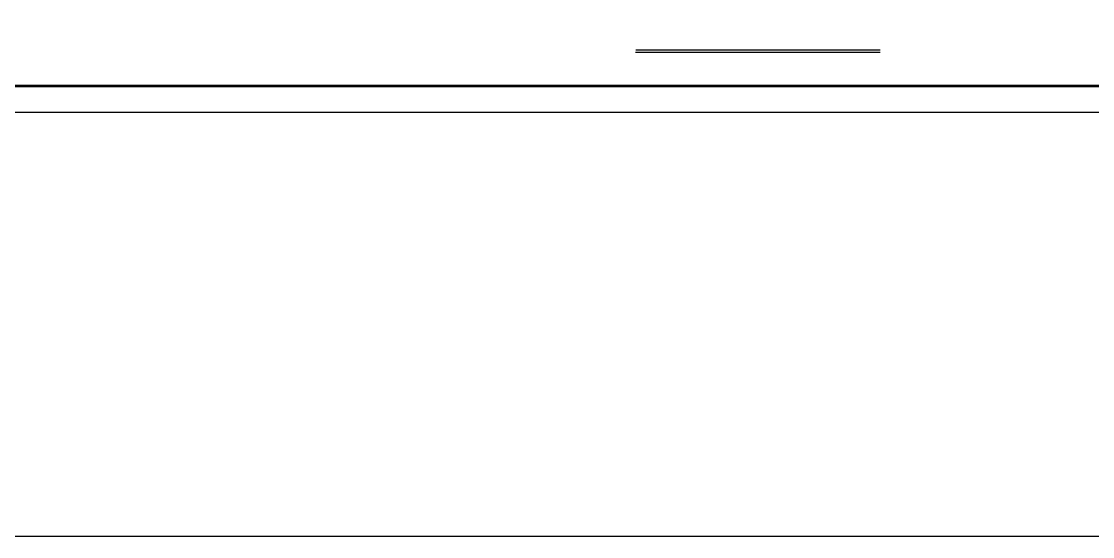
# Model space of a CAD drawing. Extents: x -137808 to 103746506, y -332957 to -111547.
# Drawn here: x 102666 to 143638, y -332957 to -313280 of the extents above; entities that cross this region are included whole.
import ezdxf

# ---------------------------------------------------------------- set-up
doc = ezdxf.new("R2010")
doc.units = 0
doc.header["$LTSCALE"] = 25
doc.header["$MEASUREMENT"] = 0
doc.layers.get('0').update_dxf_attribs({"linetype": 'CONTINUOUS'})
doc.layers.add('PUB_TITLE', color=4, linetype='CONTINUOUS')

msp = doc.modelspace()

# ---------------------------------------------------------------- linework, layer by layer
at = {"color": 1}
msp.add_lwpolyline([(-137808, -133477), (264280, -133477), (264280, -332957), (-137808, -332957)], close=True, dxfattribs=at)
at = {"const_width": 50}
msp.add_lwpolyline([(126155, -314367), (135514, -314367)], dxfattribs=at)
msp.add_lwpolyline([(126155, -314452), (135514, -314452)])
at = {"layer": 'PUB_TITLE'}
msp.add_lwpolyline([(96621, -316747), (170921, -316747), (170921, -274747), (96621, -274747)], close=True, dxfattribs=at)
at = {"layer": 'PUB_TITLE', "const_width": 100}
msp.add_lwpolyline([(99121, -315747), (169921, -315747), (169921, -275747), (99121, -275747)], close=True, dxfattribs=at)

doc.saveas('drawing.dxf')
